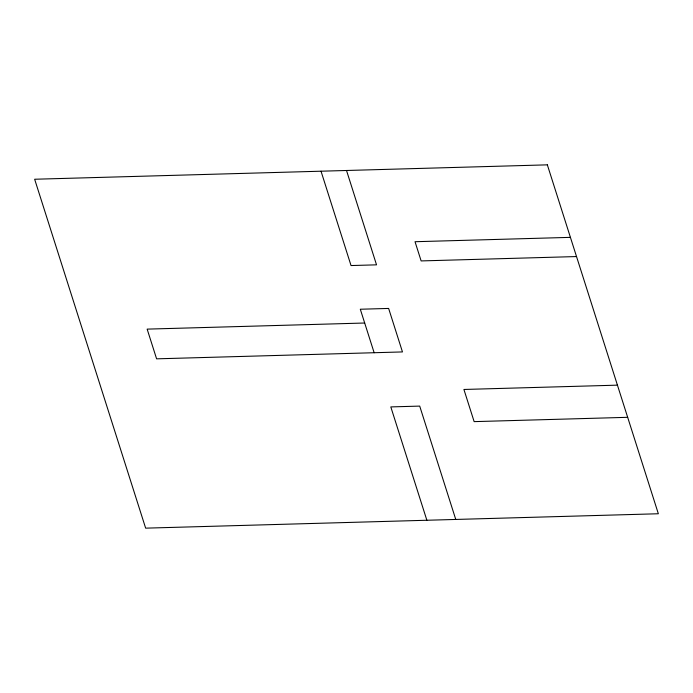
<?xml version="1.0" encoding="UTF-8"?>
<svg xmlns="http://www.w3.org/2000/svg" width="693" height="693" viewBox="0 0 693 693"><rect width="100%" height="100%" fill="white"/><g stroke="black" fill="none" stroke-linecap="round" stroke-linejoin="round"><path stroke-width="1.04" d="M570.417 237.361L415.029 241.718L421.136 260.923L576.524 256.557M364.691 323.016L147.15 329.123L156.601 358.835L402.468 351.931L388.634 308.437L360.308 309.234L374.142 352.728M617.437 385.152L463.912 389.466L474.142 421.63L627.667 417.316M346.517 170.487L376.533 264.839L351.039 265.549L321.024 171.206M455.76 519.438L419.707 406.098L390.809 406.912L426.871 520.252M547.349 164.847L34.65 179.244L145.651 528.153L658.35 513.756L547.349 164.847"/></g></svg>
